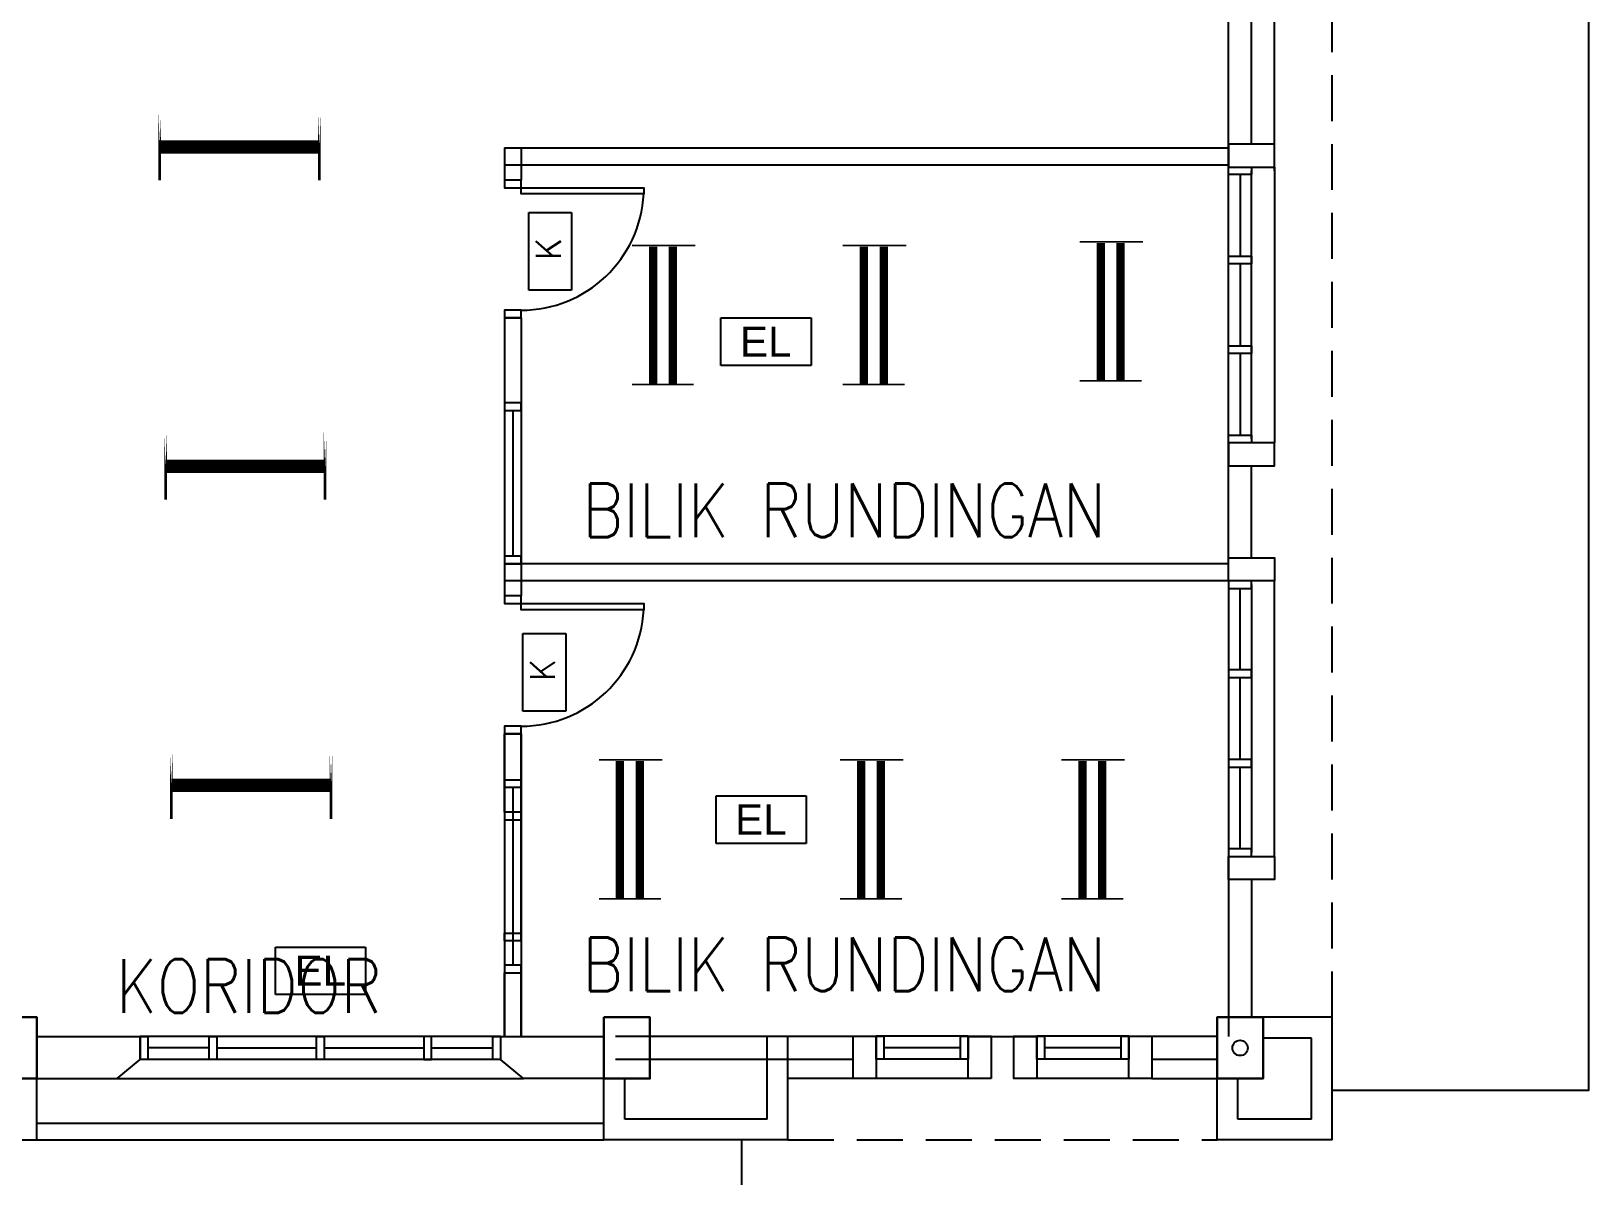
# Model space of a CAD drawing. Header units: inches. Extents: x -86408137 to 595769, y 1041006 to 3160331.
# Drawn here: x 289750 to 299912, y 1062873 to 1070345 of the extents above; entities that cross this region are included whole.
import ezdxf
from ezdxf.enums import TextEntityAlignment as Align

# ---------------------------------------------------------------- set-up
doc = ezdxf.new("R2010")
doc.units = ezdxf.units.IN
doc.header["$MEASUREMENT"] = 0
doc.linetypes.add('HIDDEN', pattern=[0.375, 0.25, -0.125])
for name, color, linetype, lineweight in [('BOMBA', 22, 'Continuous', 25), ('COLUMN', 8, 'Continuous', 30), ('t3', 8, 'Continuous', 25)]:
    doc.layers.add(name, color=color, linetype=linetype, lineweight=lineweight)
for name, color, linetype in [('DOOR', 2, 'Continuous'), ('DOWNPIPE', 8, 'Continuous'), ('FITTING', 8, 'Continuous'), ('LAMPU', 7, 'Continuous'), ('LW', 2, 'Continuous'), ('partition', 8, 'Continuous'), ('ROOF', 2, 'Continuous'), ('WALL', 1, 'Continuous'), ('WIN', 9, 'Continuous')]:
    doc.layers.add(name, color=color, linetype=linetype)
doc.styles.add('LAILA', font='romans.shx', dxfattribs={"width": 0.85, "height": 350})
doc.styles.add('SANSSERIF', font='SAS_____.pfb', dxfattribs={"width": 0.7, "height": 700})
doc.styles.add('SIMPLEX', font='simplex.shx', dxfattribs={"width": 0.8})

# ---------------------------------------------------------------- blocks, each defined once
blk = doc.blocks.new('dr16')
at = {"layer": 'DOOR', "color": 1}
blk.add_line((-2409712, -909071), (-2409602, -909071), dxfattribs=at)
for points in [[(-2409712, -909071), (-2409602, -909071), (-2409602, -909021), (-2409712, -909021)], [(-2410511, -909831), (-2409712, -909831), (-2409712, -909871), (-2410511, -909871)], [(-2409712, -909921), (-2409602, -909921), (-2409602, -909871), (-2409712, -909871)]]:
    blk.add_lwpolyline(points, close=True, dxfattribs=at)
at = {"layer": 'DOOR', "color": 9}
blk.add_arc((-2409712, -909871), 800, 90, 177.134, dxfattribs=at)
blk = doc.blocks.new('AW30')
at = {"layer": 'WALL'}
for points in [[(-2473393, -914141), (-2473243, -914141), (-2473243, -913866), (-2473393, -913866)], [(-2472643, -914141), (-2472493, -914141), (-2472493, -913866), (-2472643, -913866)]]:
    blk.add_lwpolyline(points, close=True, dxfattribs=at)
at = {"layer": 'WIN', "color": 1}
for p, q in [((-2473243, -913866), (-2472643, -913866)), ((-2473193, -913941), (-2472693, -913941)), ((-2473218, -914016), (-2472643, -914016))]:
    blk.add_line(p, q, dxfattribs=at)
at = {"layer": 'WIN', "color": 2}
blk.add_line((-2473243, -914141), (-2472643, -914141), dxfattribs=at)
at = {"layer": 'WIN', "color": 1}
for points in [[(-2473243, -914016), (-2473193, -914016), (-2473193, -913866), (-2473243, -913866)], [(-2472693, -914016), (-2472643, -914016), (-2472643, -913866), (-2472693, -913866)]]:
    blk.add_lwpolyline(points, close=True, dxfattribs=at)
blk = doc.blocks.new('emergency light R')
at = {"layer": 'LAMPU', "color": 6, "linetype": 'Continuous'}
for p, q in [((0, 4.9), (0, 247.7)), ((0, 247.7), (459.3, 247.7)), ((459.3, 247.7), (459.3, 4.9)), ((459.3, 4.9), (0, 4.9))]:
    blk.add_line(p, q, dxfattribs=at)
at = {"layer": 'LAMPU', "color": 6, "linetype": 'Continuous', "style": 'SANSSERIF'}
blk.add_text('EL', height=153.77, dxfattribs=at).set_placement((97, 50))

msp = doc.modelspace()

# ---------------------------------------------------------------- linework, layer by layer
at = {"layer": 'BOMBA', "color": 8, "linetype": 'ByBlock', "ltscale": 10}
for p, q in [((292996, 1068654), (292996, 1069161)), ((292996, 1069161), (293276, 1069161)), ((292996, 1068654), (292996, 1069161)), ((292996, 1069161), (293276, 1069161)), ((293276, 1069161), (293276, 1068654)), ((293276, 1069161), (293276, 1068654)), ((293276, 1068654), (292996, 1068654)), ((293276, 1068654), (292996, 1068654)), ((292958, 1065906), (292958, 1066413)), ((292958, 1066413), (293238, 1066413)), ((292958, 1065906), (292958, 1066413)), ((292958, 1066413), (293238, 1066413)), ((293238, 1066413), (293238, 1065906)), ((293238, 1066413), (293238, 1065906)), ((293238, 1065906), (292958, 1065906)), ((293238, 1065906), (292958, 1065906))]:
    msp.add_line(p, q, dxfattribs=at)
at = {"layer": 'BOMBA', "color": 3, "linetype": 'ByBlock', "ltscale": 10}
for p, q in [((292996, 1068654), (292996, 1069161)), ((292996, 1069161), (293276, 1069161)), ((293276, 1069161), (293276, 1068654)), ((293276, 1068654), (292996, 1068654)), ((292958, 1065906), (292958, 1066413)), ((292958, 1066413), (293238, 1066413)), ((293238, 1066413), (293238, 1065906)), ((293238, 1065906), (292958, 1065906))]:
    msp.add_line(p, q, dxfattribs=at)
at = {"layer": 'COLUMN'}
for points in [[(289487, 1063908), (289787, 1063908), (289787, 1063508), (289487, 1063508)], [(293487, 1063908), (293787, 1063908), (293787, 1063508), (293487, 1063508)], [(297787, 1063908), (297487, 1063908), (297487, 1063508), (297787, 1063508)]]:
    msp.add_lwpolyline(points, close=True, dxfattribs=at)
at = {"layer": 'DOWNPIPE'}
msp.add_circle((297637, 1063708), 50, dxfattribs=at)
at = {"layer": 'FITTING', "color": 3, "const_width": 17.4}
for points in [[(290589, 1069808), (290589, 1069370)], [(290589, 1069808), (290589, 1069370)], [(291630, 1069808), (291630, 1069370)], [(291630, 1069808), (291630, 1069370)], [(290627, 1067724), (290627, 1067287)], [(290627, 1067724), (290627, 1067287)], [(291668, 1067724), (291668, 1067287)], [(291668, 1067724), (291668, 1067287)], [(290664, 1065640), (290664, 1065203)], [(291706, 1065640), (291706, 1065203)]]:
    msp.add_lwpolyline(points, close=True, dxfattribs=at)
at = {"layer": 'FITTING', "color": 3}
for points, const_width in [([(290589, 1069589), (291630, 1069589)], 86.8), ([(290589, 1069589), (291630, 1069589)], 86.8), ([(293669, 1068945), (293954, 1068945)], 10.9), ([(293807, 1068039), (293807, 1068939)], 54.6), ([(293808, 1068945), (294083, 1068945)], 10.9), ([(293936, 1068039), (293936, 1068939)], 54.6), ([(295045, 1068945), (295330, 1068945)], 10.9), ([(295183, 1068039), (295183, 1068939)], 54.6), ([(295184, 1068945), (295459, 1068945)], 10.9), ([(295312, 1068039), (295312, 1068939)], 54.6), ([(296590, 1068969), (296875, 1068969)], 10.9), ([(296728, 1068063), (296728, 1068963)], 54.6), ([(296729, 1068969), (297004, 1068969)], 10.9), ([(296857, 1068063), (296857, 1068963)], 54.6), ([(293669, 1068039), (293944, 1068039)], 10.9), ([(293798, 1068039), (294073, 1068039)], 10.9), ([(295045, 1068039), (295320, 1068039)], 10.9), ([(295174, 1068039), (295449, 1068039)], 10.9), ([(296590, 1068063), (296865, 1068063)], 10.9), ([(296719, 1068063), (296994, 1068063)], 10.9), ([(290627, 1067505), (291668, 1067505)], 86.8), ([(290627, 1067505), (291668, 1067505)], 86.8), ([(293454, 1065588), (293739, 1065588)], 10.9), ([(293454, 1065588), (293739, 1065588)], 10.9), ([(293591, 1064682), (293591, 1065582)], 54.6), ([(293591, 1064682), (293591, 1065582)], 54.6), ([(293592, 1065588), (293868, 1065588)], 10.9), ([(293592, 1065588), (293868, 1065588)], 10.9), ([(293720, 1064682), (293720, 1065582)], 54.6), ([(293720, 1064682), (293720, 1065582)], 54.6), ([(295027, 1065588), (295313, 1065588)], 10.9), ([(295027, 1065588), (295313, 1065588)], 10.9), ([(295165, 1064682), (295165, 1065582)], 54.6), ([(295165, 1064682), (295165, 1065582)], 54.6), ([(295166, 1065588), (295441, 1065588)], 10.9), ([(295166, 1065588), (295441, 1065588)], 10.9), ([(295294, 1064682), (295294, 1065582)], 54.6), ([(295294, 1064682), (295294, 1065582)], 54.6), ([(296471, 1065588), (296756, 1065588)], 10.9), ([(296471, 1065588), (296756, 1065588)], 10.9), ([(296609, 1064682), (296609, 1065582)], 54.6), ([(296609, 1064682), (296609, 1065582)], 54.6), ([(296610, 1065588), (296885, 1065588)], 10.9), ([(296610, 1065588), (296885, 1065588)], 10.9), ([(296738, 1064682), (296738, 1065582)], 54.6), ([(296738, 1064682), (296738, 1065582)], 54.6), ([(290664, 1065422), (291706, 1065422)], 86.8), ([(293454, 1064682), (293729, 1064682)], 10.9), ([(293454, 1064682), (293729, 1064682)], 10.9), ([(293583, 1064682), (293858, 1064682)], 10.9), ([(293583, 1064682), (293858, 1064682)], 10.9), ([(295027, 1064682), (295303, 1064682)], 10.9), ([(295027, 1064682), (295303, 1064682)], 10.9), ([(295156, 1064682), (295432, 1064682)], 10.9), ([(295156, 1064682), (295432, 1064682)], 10.9), ([(296471, 1064682), (296746, 1064682)], 10.9), ([(296471, 1064682), (296746, 1064682)], 10.9), ([(296600, 1064682), (296875, 1064682)], 10.9), ([(296600, 1064682), (296875, 1064682)], 10.9)]:
    msp.add_lwpolyline(points, dxfattribs=dict(at, const_width=const_width))
at = {"layer": 'LW', "linetype": 'HIDDEN', "ltscale": 1200}
for p, q in [((298237, 1063908), (298237, 1070633)), ((294687, 1063108), (297487, 1063108))]:
    msp.add_line(p, q, dxfattribs=at)
at = {"layer": 'LW'}
for p, q in [((297862, 1069433), (297862, 1070508)), ((297862, 1069433), (297862, 1070508)), ((297862, 1069458), (297862, 1067658)), ((297862, 1069458), (297862, 1067658)), ((297862, 1064958), (297862, 1066758)), ((297862, 1064958), (297862, 1066758))]:
    msp.add_line(p, q, dxfattribs=at)
at = {"layer": 'partition'}
for p, q in [((292837, 1069583), (292837, 1069373)), ((292837, 1069583), (297562, 1069583)), ((292947, 1069583), (292947, 1069373)), ((292837, 1069473), (297562, 1069473)), ((292947, 1069373), (292837, 1069373)), ((292947, 1069373), (292837, 1069373)), ((292837, 1068473), (292837, 1067918)), ((292947, 1068473), (292837, 1068473)), ((292947, 1068473), (292837, 1068473)), ((292947, 1068473), (292947, 1067918)), ((292947, 1067918), (292837, 1067918)), ((297562, 1066868), (292837, 1066868)), ((292837, 1066868), (292837, 1066658)), ((292837, 1066868), (292947, 1066868)), ((292947, 1066868), (292947, 1066658)), ((297562, 1066758), (292837, 1066758)), ((292947, 1066658), (292837, 1066658)), ((292947, 1066658), (292837, 1066658)), ((292837, 1065758), (292837, 1065248)), ((292947, 1065758), (292837, 1065758)), ((292837, 1065248), (292837, 1065758)), ((292837, 1065758), (292837, 1065248)), ((292947, 1065758), (292837, 1065758)), ((292837, 1065758), (292837, 1065458)), ((292947, 1065758), (292837, 1065758)), ((292947, 1065758), (292947, 1065248)), ((292947, 1065248), (292947, 1065758)), ((292947, 1065758), (292947, 1065248)), ((292947, 1065758), (292947, 1065458)), ((292947, 1065248), (292837, 1065248)), ((292837, 1064198), (292947, 1064198)), ((292837, 1064198), (292837, 1063783)), ((292837, 1063783), (292837, 1064198)), ((292837, 1064198), (292837, 1063783)), ((292947, 1064198), (292947, 1063783)), ((292947, 1063783), (292947, 1064198)), ((292947, 1064198), (292947, 1063783))]:
    msp.add_line(p, q, dxfattribs=at)
at = {"layer": 'ROOF', "linetype": 'Continuous', "ltscale": 2000}
msp.add_line((294387, 1060758), (294387, 1063108), dxfattribs=at)
msp.add_lwpolyline([(298237, 1063433), (299912, 1063433), (299912, 1070633)], dxfattribs=at)
at = {"layer": 'WALL'}
for p, q in [((297562, 1069458), (297562, 1070508)), ((297562, 1069458), (297562, 1070508)), ((297712, 1069608), (297712, 1070508)), ((297712, 1069608), (297712, 1070508)), ((297562, 1066758), (297562, 1067658)), ((297562, 1066758), (297562, 1067658)), ((297712, 1066908), (297712, 1067508)), ((297712, 1066908), (297712, 1067508)), ((297562, 1064958), (297562, 1063783)), ((297562, 1064958), (297562, 1063908)), ((297712, 1064808), (297712, 1063908)), ((297712, 1064808), (297712, 1063908)), ((298237, 1063908), (297712, 1063908)), ((298237, 1063108), (298237, 1063908)), ((289787, 1063783), (290462, 1063783)), ((290462, 1063783), (290462, 1063633)), ((292812, 1063783), (293487, 1063783)), ((292812, 1063783), (292812, 1063633)), ((295112, 1063783), (293562, 1063783)), ((294552, 1063243), (294552, 1063783)), ((294687, 1063108), (294687, 1063783)), ((295862, 1063783), (296312, 1063783)), ((297487, 1063783), (297062, 1063783)), ((298102, 1063773), (297787, 1063773)), ((298102, 1063243), (298102, 1063773)), ((290312, 1063508), (290462, 1063633)), ((292962, 1063508), (292812, 1063633)), ((295112, 1063633), (293562, 1063633)), ((297487, 1063633), (297062, 1063633)), ((289787, 1063508), (290312, 1063508)), ((289787, 1063108), (289787, 1063508)), ((293487, 1063508), (292962, 1063508)), ((293487, 1063108), (293487, 1063508)), ((293622, 1063243), (293622, 1063513)), ((297487, 1063108), (297487, 1063508)), ((297622, 1063243), (297622, 1063513)), ((294552, 1063243), (293622, 1063243)), ((298102, 1063243), (297622, 1063243)), ((288587, 1063108), (289787, 1063108)), ((294687, 1063108), (293487, 1063108)), ((298237, 1063108), (297487, 1063108))]:
    msp.add_line(p, q, dxfattribs=at)
for points in [[(297562, 1069608), (297562, 1069458), (297862, 1069458), (297862, 1069608)], [(297562, 1069608), (297562, 1069458), (297862, 1069458), (297862, 1069608)], [(297562, 1067658), (297562, 1067508), (297862, 1067508), (297862, 1067658)], [(297562, 1067658), (297562, 1067508), (297862, 1067508), (297862, 1067658)], [(297562, 1066758), (297562, 1066908), (297862, 1066908), (297862, 1066758)], [(297562, 1066758), (297562, 1066908), (297862, 1066908), (297862, 1066758)], [(297562, 1064808), (297562, 1064958), (297862, 1064958), (297862, 1064808)], [(297562, 1064808), (297562, 1064958), (297862, 1064958), (297862, 1064808)]]:
    msp.add_lwpolyline(points, close=True, dxfattribs=at)
at = {"layer": 'WIN'}
for p, q in [((297562, 1067658), (297562, 1069458)), ((297562, 1067658), (297562, 1069458)), ((297562, 1067658), (297562, 1069458)), ((297637, 1069408), (297637, 1068875)), ((297637, 1069408), (297637, 1068875)), ((297637, 1069408), (297637, 1068875)), ((297712, 1067683), (297712, 1069433)), ((297712, 1067683), (297712, 1069433)), ((297637, 1068825), (297637, 1068291)), ((297637, 1068825), (297637, 1068291)), ((297637, 1068825), (297637, 1068291)), ((297637, 1068241), (297637, 1067708)), ((297637, 1068241), (297637, 1067708)), ((297637, 1068241), (297637, 1067708)), ((292837, 1067918), (292837, 1066868)), ((292947, 1067918), (292947, 1066868)), ((292892, 1067868), (292892, 1066918)), ((297562, 1066758), (297562, 1064958)), ((297562, 1066758), (297562, 1064958)), ((297637, 1066175), (297637, 1066708)), ((297637, 1066175), (297637, 1066708)), ((297712, 1066733), (297712, 1064983)), ((297712, 1066733), (297712, 1064983)), ((297637, 1065591), (297637, 1066125)), ((297637, 1065591), (297637, 1066125)), ((297637, 1065008), (297637, 1065541)), ((297637, 1065008), (297637, 1065541)), ((292837, 1065458), (292837, 1064408)), ((292947, 1064408), (292947, 1065458)), ((292892, 1065408), (292892, 1064458)), ((292837, 1065248), (292837, 1064198)), ((292947, 1065248), (292947, 1064198)), ((292892, 1065198), (292892, 1064248)), ((292812, 1063783), (290462, 1063783)), ((292812, 1063633), (290462, 1063633)), ((290912, 1063708), (290512, 1063708)), ((290962, 1063708), (291612, 1063708)), ((291662, 1063708), (292312, 1063708)), ((292362, 1063708), (292762, 1063708)), ((290312, 1063508), (292962, 1063508)), ((295112, 1063508), (294687, 1063508)), ((297062, 1063508), (297487, 1063508)), ((289787, 1063218), (293487, 1063218)), ((289787, 1063108), (293487, 1063108))]:
    msp.add_line(p, q, dxfattribs=at)
for points in [[(297712, 1069458), (297712, 1069408), (297562, 1069408), (297562, 1069458)], [(297712, 1069458), (297712, 1069408), (297562, 1069408), (297562, 1069458)], [(297712, 1068875), (297712, 1068825), (297562, 1068825), (297562, 1068875)], [(297712, 1068875), (297712, 1068825), (297562, 1068825), (297562, 1068875)], [(297712, 1068291), (297712, 1068241), (297562, 1068241), (297562, 1068291)], [(297712, 1068291), (297712, 1068241), (297562, 1068241), (297562, 1068291)], [(292837, 1067868), (292947, 1067868), (292947, 1067918), (292837, 1067918)], [(297712, 1067708), (297712, 1067658), (297562, 1067658), (297562, 1067708)], [(297712, 1067708), (297712, 1067658), (297562, 1067658), (297562, 1067708)], [(292837, 1066868), (292947, 1066868), (292947, 1066918), (292837, 1066918)], [(297712, 1066708), (297712, 1066758), (297562, 1066758), (297562, 1066708)], [(297712, 1066708), (297712, 1066758), (297562, 1066758), (297562, 1066708)], [(297712, 1066125), (297712, 1066175), (297562, 1066175), (297562, 1066125)], [(297712, 1066125), (297712, 1066175), (297562, 1066175), (297562, 1066125)], [(297712, 1065541), (297712, 1065591), (297562, 1065591), (297562, 1065541)], [(297712, 1065541), (297712, 1065591), (297562, 1065591), (297562, 1065541)], [(292947, 1065408), (292837, 1065408), (292837, 1065458), (292947, 1065458)], [(292837, 1065198), (292947, 1065198), (292947, 1065248), (292837, 1065248)], [(297712, 1064958), (297712, 1065008), (297562, 1065008), (297562, 1064958)], [(297712, 1064958), (297712, 1065008), (297562, 1065008), (297562, 1064958)], [(292947, 1064408), (292837, 1064408), (292837, 1064458), (292947, 1064458)], [(292837, 1064198), (292947, 1064198), (292947, 1064248), (292837, 1064248)], [(290512, 1063633), (290462, 1063633), (290462, 1063783), (290512, 1063783)], [(290962, 1063633), (290912, 1063633), (290912, 1063783), (290962, 1063783)], [(291662, 1063633), (291612, 1063633), (291612, 1063783), (291662, 1063783)], [(292312, 1063633), (292362, 1063633), (292362, 1063783), (292312, 1063783)], [(292812, 1063633), (292762, 1063633), (292762, 1063783), (292812, 1063783)]]:
    msp.add_lwpolyline(points, close=True, dxfattribs=at)

# ---------------------------------------------------------------- block references
at = {"layer": 'DOOR', "rotation": 180}
for p in [(-2116765, 159452), (-2116765, 159452), (-2116765, 156737)]:
    msp.add_blockref('dr16', p, dxfattribs=at)
at = {"layer": 'LAMPU', "color": 8, "xscale": 1.27951153594687, "yscale": 1.27951153594687, "zscale": 1.27951153594687}
for p in [(294250, 1068156), (294218, 1065037), (291344, 1064050)]:
    msp.add_blockref('emergency light R', p, dxfattribs=at)
at = {"layer": 'WIN', "xscale": -1}
for p in [(-2177381, 1977650), (-2176331, 1977650)]:
    msp.add_blockref('AW30', p, dxfattribs=at)

# ---------------------------------------------------------------- texts
at = {"layer": 'BOMBA', "color": 8, "linetype": 'ByBlock', "ltscale": 10, "style": 'SIMPLEX'}
for p in [(293205, 1068850), (293205, 1068850), (293167, 1066102), (293167, 1066102)]:
    msp.add_text('K', height=162, rotation=90, dxfattribs=at).set_placement(p)
at = {"layer": 'BOMBA', "color": 3, "linetype": 'ByBlock', "ltscale": 10, "style": 'SIMPLEX'}
for p in [(293205, 1068850), (293167, 1066102)]:
    msp.add_text('K', height=162, rotation=90, dxfattribs=at).set_placement(p)
at = {"layer": 't3', "style": 'LAILA', "width": 0.85}
for s, p in [('BILIK RUNDINGAN', (293346, 1067392)), ('BILIK RUNDINGAN', (293346, 1064429)), ('KORIDOR', (290303, 1064287))]:
    msp.add_text(s, height=350, dxfattribs=at).set_placement(p, align=Align.TOP_LEFT)

doc.saveas('drawing.dxf')
